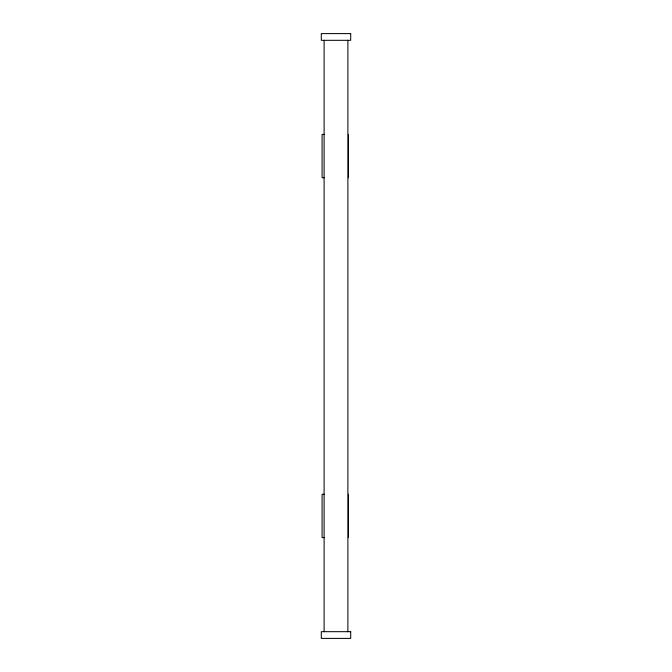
<?xml version="1.0" encoding="UTF-8"?>
<svg xmlns="http://www.w3.org/2000/svg" width="672" height="672" viewBox="0 0 672 672"><rect width="100%" height="100%" fill="white"/><g stroke="black" fill="none" stroke-linecap="round" stroke-linejoin="round"><path stroke-width="1.01" d="M348.474 177.736L348.474 134.4M324.131 134.4L322.098 134.4L322.098 177.736L324.131 177.736M324.131 494.264L322.098 494.264L322.098 537.6L324.131 537.6M348.474 494.264L348.474 537.6M347.886 40.32L347.886 631.68M324.114 40.32L324.114 631.68M350.7 33.6L321.3 33.6L321.3 40.32L350.7 40.32L350.7 33.6M350.7 631.68L321.3 631.68L321.317 638.4L350.7 638.4L350.7 631.68"/></g></svg>
